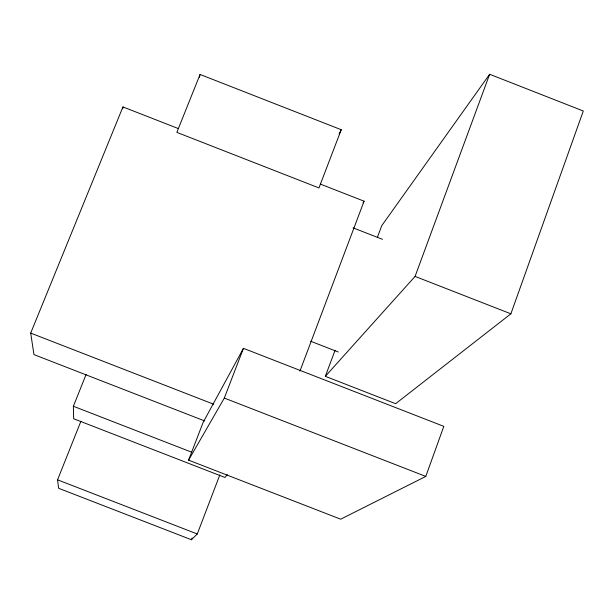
<?xml version="1.0" encoding="UTF-8"?>
<svg xmlns="http://www.w3.org/2000/svg" width="614" height="614" viewBox="0 0 614 614"><rect width="100%" height="100%" fill="white"/><g stroke="black" fill="none" stroke-linecap="round" stroke-linejoin="round"><path stroke-width="0.92" d="M122.792 108.816L122.946 106.92L178.313 128.564M199.466 77.272L200.064 74.455L341.246 129.723L318.958 187.93L176.847 132.378L200.064 74.455M335.075 350.31L325.328 376.321L395.639 403.697L510.879 313.815L583.3 111.011L489.642 74.263L381.762 225.645L377.395 237.303M425.794 476.418L443.815 426.354L243.436 348.345L203.165 422.325L188.575 460.139L340.686 519.191L425.794 476.418L224.317 398.072L188.575 460.139M325.328 376.321L415.072 276.407L489.642 74.263M299.939 371.102L364.071 201.185L320.316 184.077M80.918 421.25L57.562 479.826L58.614 488.268L191.422 539.737L197.271 533.98L219.835 474.868M191.422 539.737L192.105 537.956M224.317 398.072L243.436 348.345M227.357 474.607L224.939 477.469L73.649 418.74L73.373 406.261L86.144 374.348M204.654 420.935L33.954 354.6L30.7 333.095L122.946 106.92M339.097 133.99L341.246 129.723M363.058 202.789L364.071 201.185M73.373 406.261L191.821 452.257M57.562 479.826L197.271 533.98M415.072 276.407L510.879 313.815M310.676 341.246L338.222 351.976M30.7 333.095L213.718 404.242M353.073 227.832L382.476 239.322"/></g></svg>
